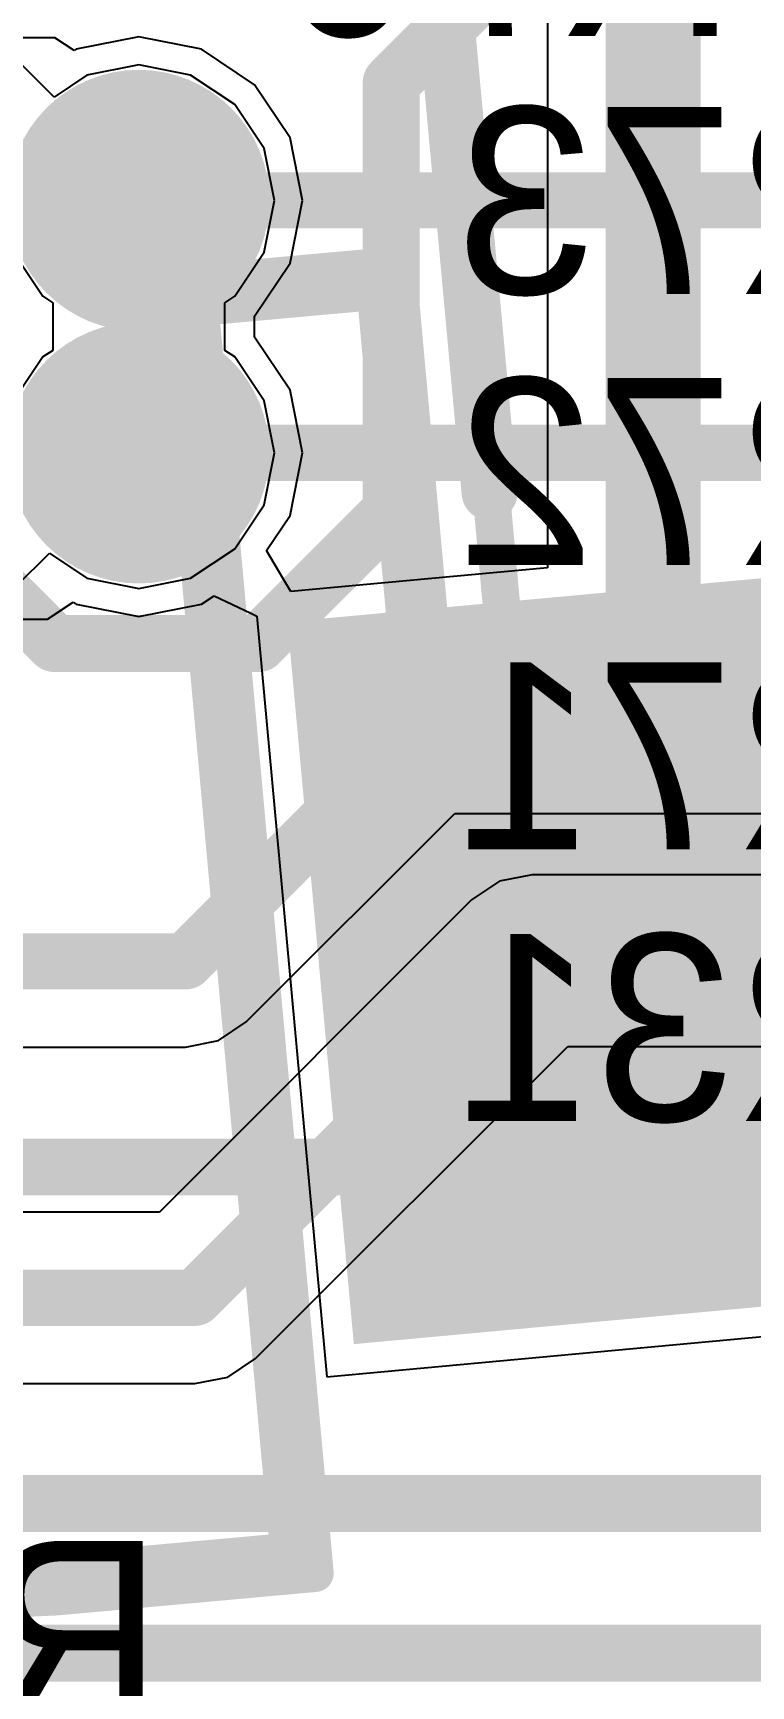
# Model space of a CAD drawing. Header units: millimetres. Extents: x 6 to 417, y 41 to 311.
# Drawn here: x 91.542 to 93.462, y 93.512 to 97.933 of the extents above; entities that cross this region are included whole.
import ezdxf

# ---------------------------------------------------------------- set-up
doc = ezdxf.new("R2010")
doc.units = ezdxf.units.MM
for name, color, linetype in [('BottomLayer', 5, 'Continuous'), ('BottomOverlay', 54, 'Continuous'), ('BottomSolder', 6, 'Continuous'), ('DrillDrawing', 1, 'Continuous'), ('KeepOutLayer', 6, 'Continuous'), ('Mechanical4', 56, 'Continuous'), ('MidLayer1', 16, 'Continuous'), ('MidLayer2', 76, 'Continuous'), ('MultiLayer', 9, 'Continuous'), ('TopLayer', 1, 'Continuous'), ('TopOverlay', 2, 'Continuous'), ('TopSolder', 216, 'Continuous')]:
    doc.layers.add(name, color=color, linetype=linetype)

msp = doc.modelspace()

# ---------------------------------------------------------------- linework, layer by layer
at = {"layer": 'BottomLayer'}
for p, q in [((92.1122, 95.2878), (92.67, 95.8456)), ((92.67, 95.8456), (94.025, 95.8456)), ((92.7892, 95.664), (92.7148, 95.6142)), ((92.877, 95.6814), (92.7892, 95.664)), ((94.025, 95.6814), (92.877, 95.6814)), ((92.7148, 95.6142), (91.88, 94.7794)), ((92.0378, 95.2381), (92.1122, 95.2878)), ((91.3882, 95.2206), (91.95, 95.2206)), ((91.95, 95.2206), (92.0378, 95.2381)), ((92.1372, 94.3878), (92.9721, 95.2226)), ((92.9721, 95.2226), (94.025, 95.2226)), ((91.88, 94.7794), (89.1882, 94.7794)), ((92.0628, 94.3381), (92.1372, 94.3878)), ((91.975, 94.3206), (92.0628, 94.3381)), ((89.1882, 94.3206), (91.975, 94.3206))]:
    msp.add_line(p, q, dxfattribs=at)
for points, const_width in [([(91.6853, 97.485, 1), (91.9647, 97.485, 1)], 0.2794), ([(91.775, 97.485, 1), (91.875, 97.485, 1)], 0.1), ([(91.7875, 97.485, 1), (91.8625, 97.485, 1)], 0.075), ([(91.6853, 96.81, 1), (91.9647, 96.81, 1)], 0.2794), ([(91.775, 96.81, 1), (91.875, 96.81, 1)], 0.1), ([(91.7875, 96.81, 1), (91.8625, 96.81, 1)], 0.075), ([(92.5375, 96.075, 1), (92.6125, 96.075, 1)], 0.075), ([(92.5375, 96.075, 1), (92.6125, 96.075, 1)], 0.075), ([(91.9125, 95.45, 1), (91.9875, 95.45, 1)], 0.075), ([(91.9125, 95.45, 1), (91.9875, 95.45, 1)], 0.075), ([(92.8395, 95.452, 1), (92.9145, 95.452, 1)], 0.075), ([(92.8395, 95.452, 1), (92.9145, 95.452, 1)], 0.075), ([(91.9375, 94.55, 1), (92.0125, 94.55, 1)], 0.075), ([(91.9375, 94.55, 1), (92.0125, 94.55, 1)], 0.075)]:
    msp.add_lwpolyline(points, format="xyb", close=True, dxfattribs=dict(at, const_width=const_width))
for points, const_width in [([(89.74, 97.485), (91.825, 97.485)], 0.2), ([(91.825, 97.485), (94.375, 97.485)], 0.15), ([(89.73, 96.81), (91.825, 96.81)], 0.2), ([(91.825, 96.81), (94.375, 96.81)], 0.15), ([(91.95, 95.45), (92.575, 96.075)], 0.15), ([(92.575, 96.075), (94.4, 96.075)], 0.15), ([(91.025, 95.45), (91.95, 95.45)], 0.15), ([(91.975, 94.55), (92.877, 95.452)], 0.15), ([(92.877, 95.452), (94.425, 95.452)], 0.15), ([(88.825, 94.55), (91.975, 94.55)], 0.15)]:
    msp.add_lwpolyline(points, dxfattribs=dict(at, const_width=const_width))
at = {"layer": 'BottomSolder', "const_width": 0.3494}
for points in [[(91.6503, 97.485, 1), (91.9997, 97.485, 1)], [(91.6503, 96.81, 1), (91.9997, 96.81, 1)]]:
    msp.add_lwpolyline(points, format="xyb", close=True, dxfattribs=at)
at = {"layer": 'DrillDrawing', "const_width": 0.1}
for points in [[(119.9857, 99, -39.996351), (119.9857, 101)], [(119.9819, 99, -39.98872), (119.9819, 101)]]:
    msp.add_lwpolyline(points, format="xyb", dxfattribs=at)
at = {"layer": 'DrillDrawing', "const_width": 0.1524}
for points in [[(91.7488, 97.485, 1), (91.9012, 97.485, 1)], [(91.7488, 96.81, 1), (91.9012, 96.81, 1)]]:
    msp.add_lwpolyline(points, format="xyb", close=True, dxfattribs=at)
at = {"layer": 'KeepOutLayer', "const_width": 0.1}
msp.add_lwpolyline([(119.9857, 99, -39.996351), (119.9857, 101)], format="xyb", dxfattribs=at)
at = {"layer": 'Mechanical4', "const_width": 0.1}
for points in [[(91.9321, 105.7906), (92.9386, 94.8368)], [(91.9187, 97.2578), (92.5162, 97.3121)], [(92.4577, 97.2419), (92.5162, 97.3121)], [(92.5162, 97.3121), (92.7603, 94.6231)], [(91.9187, 97.2578), (91.9888, 97.1994)], [(91.9187, 97.2578), (92.226, 93.8717)], [(91.9888, 97.1994), (92.4577, 97.2419)], [(92.4577, 97.2419), (92.7018, 94.5529)], [(91.9888, 97.1994), (92.2961, 93.8133)], [(92.9386, 94.8368), (107.8757, 96.2093)], [(92.7603, 94.6231), (108.0973, 96.0151)], [(92.7018, 94.5529), (108.1674, 95.9566)], [(92.7018, 94.5529), (92.7603, 94.6231)], [(91.5983, 93.8148), (92.226, 93.8717)], [(92.226, 93.8717), (92.2961, 93.8133)], [(91.5983, 93.8148), (91.6042, 93.7505)], [(91.6042, 93.7505), (92.2961, 93.8133)]]:
    msp.add_lwpolyline(points, dxfattribs=at)
at = {"layer": 'Mechanical4', "const_width": 0.05}
for points in [[(92.4912, 97.3121, 1), (92.5412, 97.3121, 1)], [(92.4912, 97.3121, 1), (92.5412, 97.3121, 1)], [(92.4912, 97.3121, 1), (92.5412, 97.3121, 1)], [(91.8937, 97.2578, 1), (91.9437, 97.2578, 1)], [(91.8937, 97.2578, 1), (91.9437, 97.2578, 1)], [(91.8937, 97.2578, 1), (91.9437, 97.2578, 1)], [(92.4327, 97.2419, 1), (92.4827, 97.2419, 1)], [(92.4327, 97.2419, 1), (92.4827, 97.2419, 1)], [(92.4327, 97.2419, 1), (92.4827, 97.2419, 1)], [(91.9638, 97.1994, 1), (92.0138, 97.1994, 1)], [(91.9638, 97.1994, 1), (92.0138, 97.1994, 1)], [(91.9638, 97.1994, 1), (92.0138, 97.1994, 1)], [(92.9136, 94.8368, 1), (92.9636, 94.8368, 1)], [(92.9136, 94.8368, 1), (92.9636, 94.8368, 1)], [(92.7353, 94.6231, 1), (92.7853, 94.6231, 1)], [(92.7353, 94.6231, 1), (92.7853, 94.6231, 1)], [(92.7353, 94.6231, 1), (92.7853, 94.6231, 1)], [(92.6768, 94.5529, 1), (92.7268, 94.5529, 1)], [(92.6768, 94.5529, 1), (92.7268, 94.5529, 1)], [(92.6768, 94.5529, 1), (92.7268, 94.5529, 1)], [(92.201, 93.8717, 1), (92.251, 93.8717, 1)], [(92.201, 93.8717, 1), (92.251, 93.8717, 1)], [(92.201, 93.8717, 1), (92.251, 93.8717, 1)], [(91.5733, 93.8148, 1), (91.6233, 93.8148, 1)], [(91.5733, 93.8148, 1), (91.6233, 93.8148, 1)], [(91.5733, 93.8148, 1), (91.6233, 93.8148, 1)], [(92.2711, 93.8133, 1), (92.3211, 93.8133, 1)], [(92.2711, 93.8133, 1), (92.3211, 93.8133, 1)], [(92.2711, 93.8133, 1), (92.3211, 93.8133, 1)], [(91.5792, 93.7505, 1), (91.6291, 93.7505, 1)], [(91.5792, 93.7505, 1), (91.6291, 93.7505, 1)], [(91.5792, 93.7505, 1), (91.6291, 93.7505, 1)]]:
    msp.add_lwpolyline(points, format="xyb", close=True, dxfattribs=at)
at = {"layer": 'Mechanical4', "const_width": 0.1}
for points in [[(91.6042, 93.7505, -0.283237), (90.6983, 94.2009)], [(91.5983, 93.8148, -0.283237), (90.7531, 94.2351)], [(91.7438, 92.8119, -0.284715), (89.8602, 93.7551)], [(91.6975, 92.7192, -0.283237), (89.8197, 93.6531)]]:
    msp.add_lwpolyline(points, format="xyb", dxfattribs=at)
at = {"layer": 'MidLayer1'}
for p, q in [((91.5983, 97.7612), (91.5085, 97.851)), ((91.825, 97.8476), (91.6863, 97.82)), ((91.9637, 97.82), (91.825, 97.8476)), ((91.6863, 97.82), (91.5983, 97.7612)), ((92.0814, 97.7414), (91.9637, 97.82)), ((92.16, 97.6237), (92.0814, 97.7414)), ((92.1876, 97.485), (92.16, 97.6237)), ((92.16, 97.3463), (92.1876, 97.485)), ((91.49, 97.3463), (91.5686, 97.2286)), ((92.0814, 97.2286), (92.16, 97.3463)), ((91.5686, 97.2286), (91.595, 97.211)), ((91.595, 97.211), (91.595, 97.084)), ((92.055, 97.211), (92.0814, 97.2286)), ((92.055, 97.084), (92.055, 97.211)), ((91.595, 97.084), (91.5686, 97.0664)), ((92.0814, 97.0664), (92.055, 97.084)), ((91.5686, 97.0664), (91.49, 96.9487)), ((92.16, 96.9487), (92.0814, 97.0664)), ((92.1876, 96.81), (92.16, 96.9487)), ((92.16, 96.6713), (92.1876, 96.81)), ((92.0814, 96.5536), (92.16, 96.6713)), ((91.9637, 96.475), (92.0814, 96.5536)), ((91.4964, 96.4521), (91.5862, 96.5419)), ((91.5862, 96.5419), (91.6863, 96.475)), ((91.6863, 96.475), (91.825, 96.4474)), ((91.825, 96.4474), (91.9637, 96.475))]:
    msp.add_line(p, q, dxfattribs=at)
at = {"layer": 'MidLayer1', "const_width": 0.2794}
for points in [[(91.6853, 97.485, 1), (91.9647, 97.485, 1)], [(91.6853, 96.81, 1), (91.9647, 96.81, 1)]]:
    msp.add_lwpolyline(points, format="xyb", close=True, dxfattribs=at)
at = {"layer": 'MidLayer2', "const_width": 0.1524}
for points in [[(88.5, 99.4), (91.6, 96.3)], [(92.5, 97.8), (93.6, 98.9)], [(92.5, 96.655), (92.5, 97.8)], [(92.145, 96.3), (92.5, 96.655)], [(91.6, 96.3), (92.145, 96.3)], [(92.525, 94.9), (93.825, 96.2)], [(90.7, 94.9), (92.525, 94.9)], [(90.9, 94), (98.9, 94)], [(90.6, 93.6), (98.884, 93.6)]]:
    msp.add_lwpolyline(points, dxfattribs=at)
at = {"layer": 'MidLayer2'}
for points, const_width in [([(92.4619, 97.8, 1), (92.5381, 97.8, 1)], 0.0762), ([(92.4619, 97.8, 1), (92.5381, 97.8, 1)], 0.0762), ([(91.6853, 97.485, 1), (91.9647, 97.485, 1)], 0.2794), ([(91.6853, 96.81, 1), (91.9647, 96.81, 1)], 0.2794), ([(92.4619, 96.655, 1), (92.5381, 96.655, 1)], 0.0762), ([(92.4619, 96.655, 1), (92.5381, 96.655, 1)], 0.0762), ([(91.5619, 96.3, 1), (91.6381, 96.3, 1)], 0.0762), ([(91.5619, 96.3, 1), (91.6381, 96.3, 1)], 0.0762), ([(92.1069, 96.3, 1), (92.1831, 96.3, 1)], 0.0762), ([(92.1069, 96.3, 1), (92.1831, 96.3, 1)], 0.0762), ([(92.4869, 94.9, 1), (92.5631, 94.9, 1)], 0.0762), ([(92.4869, 94.9, 1), (92.5631, 94.9, 1)], 0.0762)]:
    msp.add_lwpolyline(points, format="xyb", close=True, dxfattribs=dict(at, const_width=const_width))
at = {"layer": 'MultiLayer', "const_width": 0.2794}
for points in [[(91.6853, 97.485, 1), (91.9647, 97.485, 1)], [(91.6853, 96.81, 1), (91.9647, 96.81, 1)]]:
    msp.add_lwpolyline(points, format="xyb", close=True, dxfattribs=at)
at = {"layer": 'TopLayer'}
for p, q in [((92.9176, 102.098), (92.9176, 96.5023)), ((91.6006, 97.92), (91.205, 97.92)), ((91.6518, 97.8857), (91.6006, 97.92)), ((91.825, 97.9228), (91.6575, 97.8895)), ((91.9925, 97.8895), (91.825, 97.9228)), ((91.6575, 97.8895), (91.6518, 97.8857)), ((92.1346, 97.7946), (91.9925, 97.8895)), ((92.2295, 97.6525), (92.1346, 97.7946)), ((92.2628, 97.485), (92.2295, 97.6525)), ((92.2295, 97.3175), (92.2628, 97.485)), ((92.1346, 97.1754), (92.2295, 97.3175)), ((92.1346, 97.1196), (92.1346, 97.1754)), ((92.2295, 96.9775), (92.1346, 97.1196)), ((92.2628, 96.81), (92.2295, 96.9775)), ((92.2295, 96.6425), (92.2628, 96.81)), ((92.1666, 96.5484), (92.2295, 96.6425)), ((92.2105, 96.4747), (92.1666, 96.5484)), ((92.9176, 96.5023), (92.2316, 96.4392)), ((92.2316, 96.4392), (92.2105, 96.4747)), ((92.2105, 96.4747), (92.2105, 96.4747)), ((91.9925, 96.4055), (92.0262, 96.428)), ((92.0262, 96.428), (92.1249, 96.3809)), ((91.581, 96.365), (91.6496, 96.4108)), ((91.6496, 96.4108), (91.6575, 96.4055)), ((91.6575, 96.4055), (91.825, 96.3722)), ((91.825, 96.3722), (91.9925, 96.4055)), ((92.1249, 96.3809), (92.1249, 96.3809)), ((92.1249, 96.3809), (92.1408, 96.3733)), ((92.1408, 96.3733), (92.1408, 96.3733)), ((92.1408, 96.3733), (92.3277, 94.3392)), ((91.205, 96.365), (91.581, 96.365)), ((92.3277, 94.3392), (95.1786, 94.6012))]:
    msp.add_line(p, q, dxfattribs=at)
at = {"layer": 'TopLayer', "const_width": 0.254}
msp.add_lwpolyline([(93.2, 95.9), (93.2, 102.098)], dxfattribs=at)
at = {"layer": 'TopLayer'}
for points, const_width in [([(91.6853, 97.485, 1), (91.9647, 97.485, 1)], 0.2794), ([(91.6853, 96.81, 1), (91.9647, 96.81, 1)], 0.2794), ([(93.1365, 95.9, 1), (93.2635, 95.9, 1)], 0.127)]:
    msp.add_lwpolyline(points, format="xyb", close=True, dxfattribs=dict(at, const_width=const_width))
msp.add_solid([(94.8877, 96.5327), (92.2986, 96.2948), (95.0524, 94.7402), (92.4633, 94.5023)], dxfattribs=at)
at = {"layer": 'TopOverlay', "const_width": 0.15}
msp.add_lwpolyline([(92.1112, 103.7991), (92.7631, 96.704)], dxfattribs=at)
at = {"layer": 'TopOverlay', "const_width": 0.075}
msp.add_lwpolyline([(92.7256, 96.704, 1), (92.8006, 96.704, 1)], format="xyb", close=True, dxfattribs=at)
at = {"layer": 'TopSolder'}
msp.add_solid([(94.951, 96.6088), (92.2225, 96.3581), (95.1285, 94.6769), (92.4, 94.4262)], dxfattribs=at)

# ---------------------------------------------------------------- texts
at = {"layer": 'BottomOverlay', "text_generation_flag": 2}
for s, p in [('R70', (93.425, 97.925)), ('R73', (93.9, 97.235)), ('R72', (93.9, 96.51)), ('R71', (93.9, 95.75)), ('R31', (93.9, 95.023)), ('R23', (91.8901, 93.4))]:
    msp.add_text(s, height=0.5, rotation=360, dxfattribs=at).set_placement(p)

doc.saveas('drawing.dxf')
